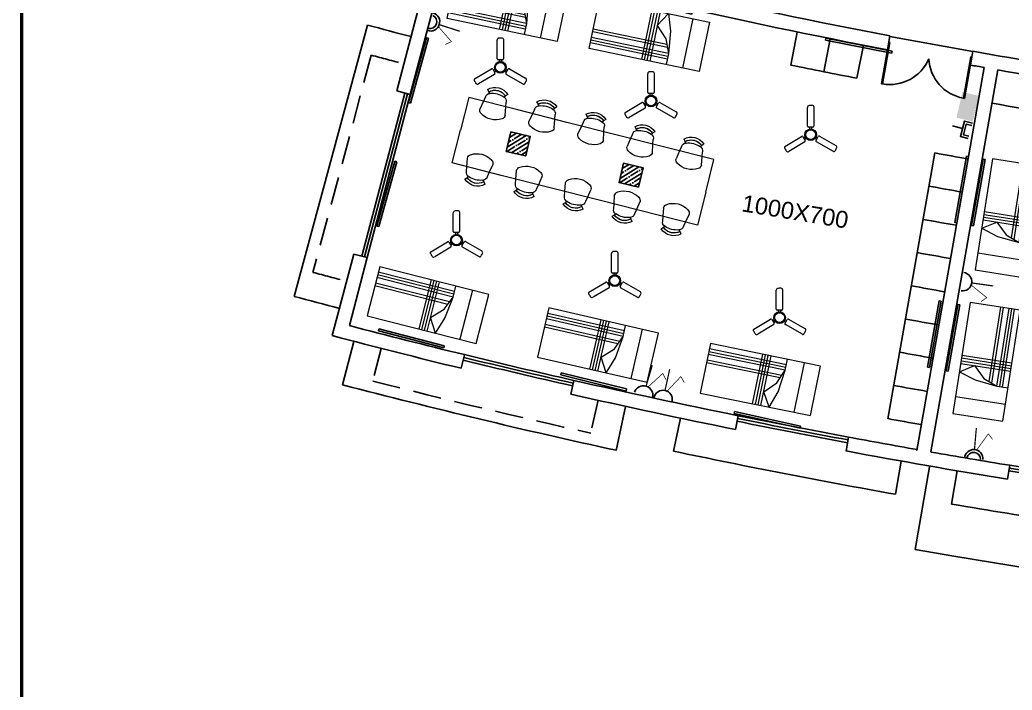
# Model space of a CAD drawing. Header units: inches. Extents: x -221585 to 401252, y -284294 to 332380.
# Drawn here: x 131561 to 133326, y 52584 to 53776 of the extents above; entities that cross this region are included whole.
import ezdxf
from ezdxf.enums import TextEntityAlignment as Align

# ---------------------------------------------------------------- set-up
doc = ezdxf.new("R2010")
doc.units = ezdxf.units.IN
doc.header["$MEASUREMENT"] = 0
doc.linetypes.add('HIDDEN', pattern=[0.375, 0.25, -0.125])
for name, color, linetype in [('A-TEXT', 3, 'Continuous'), ('A_dimension_100', 233, 'Continuous'), ('E-LIGHT', 7, 'Continuous'), ('Power', 7, 'Continuous'), ('UPS', 7, 'Continuous')]:
    doc.layers.add(name, color=color, linetype=linetype)
doc.layers.add('ceilingfan', color=1, linetype='Continuous', lineweight=15)
doc.layers.add('FURN', color=56, linetype='Continuous', lineweight=0)
doc.styles.get("Standard").update_dxf_attribs({"font": 'arial.ttf'})

# ---------------------------------------------------------------- blocks, each defined once
blk = doc.blocks.new('d2')
at = {"color": 1, "ltscale": 8}
for p, q in [((-332.772, -186.458, 9945.752), (-332.753, -186.454, 9945.752)), ((-332.628, -187.194, 9945.752), (-332.772, -186.458, 9945.752)), ((-332.609, -187.19, 9945.752), (-332.753, -186.454, 9945.752)), ((-332.753, -186.454, 9945.752), (-332.753, -186.454, 9945.732)), ((-332.753, -186.454, 9945.732), (-332.753, -186.454, 9945.732)), ((-334.226, -186.743, 9945.752), (-334.206, -186.739, 9945.752)), ((-334.082, -187.479, 9945.752), (-334.226, -186.743, 9945.752)), ((-334.062, -187.475, 9945.752), (-334.206, -186.739, 9945.752)), ((-332.628, -187.194, 9945.752), (-332.609, -187.19, 9945.752)), ((-334.063, -187.577, 9945.752), (-332.589, -187.288, 9945.752)), ((-334.082, -187.479, 9945.752), (-334.062, -187.475, 9945.752))]:
    blk.add_line(p, q, dxfattribs=at)
for centre, start, end in [((-332.628, -187.194, 9945.752), 101.092, 178.0402), ((-334.062, -187.475, 9945.752), 24.1438, 101.092)]:
    blk.add_arc(centre, 0.75, start, end, dxfattribs=at)
blk = doc.blocks.new('A$C25933C84')
at = {"color": 8, "linetype": 'Continuous'}
for p, q in [((0, 0.9), (2, 0.9)), ((0, 0), (0, 0.9)), ((0.3, 0.9), (0.3, 0)), ((0.6, 0.7), (0.6, 0.9)), ((2, 0.9), (2, 0)), ((0.65, 0.3), (0.6, 0.7)), ((0.7, 0.45), (0.6, 0.7)), ((0.9, 0.25), (0.7, 0.45)), ((0.75, 0), (0.65, 0.3)), ((0.75, 0), (0.9, 0.25)), ((2, 0), (0, 0))]:
    blk.add_line(p, q, dxfattribs=at)
at = {"color": 8}
for p, q in [((0.9, 0), (0.9, 0.9)), ((0.95, 0), (0.95, 0.9)), ((1, 0), (1, 0.9)), ((1.05, 0), (1.05, 0.9)), ((0.6, 0.8), (2, 0.8)), ((0.6, 0.75), (2, 0.75)), ((0.6, 0.7), (2, 0.7)), ((0.64, 0.6), (2, 0.6)), ((0.66, 0.55), (2, 0.55))]:
    blk.add_line(p, q, dxfattribs=at)
blk = doc.blocks.new('xfgdz')
at = {"layer": 'FURN'}
for p, q in [((146383, -13132.5, 0.4), (146384.7, -13129.8, 0.4)), ((146383, -13132.5, 0.4), (146384.7, -13129.8, 0.4)), ((146387.1, -13125.6, 0.4), (146384.7, -13129.8, 0.4)), ((146387.1, -13125.6, 0.4), (146384.7, -13129.8, 0.4)), ((146299.9, -13147.7, 0.4), (146297.5, -13151.9, 0.4)), ((146299.9, -13147.7, 0.4), (146297.5, -13151.9, 0.4)), ((146333.5, -13162.1, 0.4), (146420.8, -13140, 0.4)), ((146351.3, -13134.6, 0.4), (146355.4, -13137.2, 0.4)), ((146351.3, -13134.6, 0.4), (146355.4, -13137.2, 0.4)), ((146354.7, -13156.7, 0.4), (146354.2, -13148.3, 0.4)), ((146354.7, -13156.7, 0.4), (146354.2, -13148.3, 0.4)), ((146358.2, -13138.8, 0.4), (146355.4, -13137.2, 0.4)), ((146358.2, -13138.8, 0.4), (146355.4, -13137.2, 0.4)), ((146391.1, -13138.9, 0.4), (146394.6, -13146.6, 0.4)), ((146391.1, -13138.9, 0.4), (146394.6, -13146.6, 0.4)), ((146394.6, -13146.6, 0.4), (146401, -13160.6, 0.4)), ((146420.8, -13140, 0.4), (146435.5, -13198.2, 0.4)), ((146246.3, -13184.2, 0.4), (146333.5, -13162.1, 0.4)), ((146264.1, -13156.7, 0.4), (146268.2, -13159.3, 0.4)), ((146264.1, -13156.7, 0.4), (146268.2, -13159.3, 0.4)), ((146271, -13160.9, 0.4), (146268.2, -13159.3, 0.4)), ((146271, -13160.9, 0.4), (146268.2, -13159.3, 0.4)), ((146295.7, -13154.6, 0.4), (146297.5, -13151.9, 0.4)), ((146295.7, -13154.6, 0.4), (146297.5, -13151.9, 0.4)), ((146303.9, -13161, 0.4), (146307.4, -13168.7, 0.4)), ((146303.9, -13161, 0.4), (146307.4, -13168.7, 0.4)), ((146355.8, -13172, 0.4), (146354.7, -13156.7, 0.4)), ((146159, -13206.3, 0.4), (146246.3, -13184.2, 0.4)), ((146176.8, -13178.8, 0.4), (146180.9, -13181.4, 0.4)), ((146176.8, -13178.8, 0.4), (146180.9, -13181.4, 0.4)), ((146183.8, -13183, 0.4), (146180.9, -13181.4, 0.4)), ((146183.8, -13183, 0.4), (146180.9, -13181.4, 0.4)), ((146208.5, -13176.7, 0.4), (146210.2, -13174, 0.4)), ((146208.5, -13176.7, 0.4), (146210.2, -13174, 0.4)), ((146212.6, -13169.8, 0.4), (146210.2, -13174, 0.4)), ((146212.6, -13169.8, 0.4), (146210.2, -13174, 0.4)), ((146216.6, -13183.1, 0.4), (146220.1, -13190.8, 0.4)), ((146216.6, -13183.1, 0.4), (146220.1, -13190.8, 0.4)), ((146267.5, -13178.8, 0.4), (146266.9, -13170.4, 0.4)), ((146267.5, -13178.8, 0.4), (146266.9, -13170.4, 0.4)), ((146268.6, -13194.1, 0.4), (146267.5, -13178.8, 0.4)), ((146307.4, -13168.7, 0.4), (146313.7, -13182.7, 0.4)), ((146089.6, -13200.9, 0.4), (146093.7, -13203.5, 0.4)), ((146089.6, -13200.9, 0.4), (146093.7, -13203.5, 0.4)), ((146121.3, -13198.8, 0.4), (146123, -13196.1, 0.4)), ((146121.3, -13198.8, 0.4), (146123, -13196.1, 0.4)), ((146125.4, -13191.8, 0.4), (146123, -13196.1, 0.4)), ((146125.4, -13191.8, 0.4), (146123, -13196.1, 0.4)), ((146180.2, -13200.9, 0.4), (146179.7, -13192.4, 0.4)), ((146180.2, -13200.9, 0.4), (146179.7, -13192.4, 0.4)), ((146181.3, -13216.2, 0.4), (146180.2, -13200.9, 0.4)), ((146220.1, -13190.8, 0.4), (146226.5, -13204.8, 0.4)), ((146450.2, -13256.3, 0.4), (146435.5, -13198.2, 0.4)), ((146034, -13220.9, 0.4), (146035.7, -13218.2, 0.4)), ((146034, -13220.9, 0.4), (146035.7, -13218.2, 0.4)), ((146038.1, -13213.9, 0.4), (146035.7, -13218.2, 0.4)), ((146038.1, -13213.9, 0.4), (146035.7, -13218.2, 0.4)), ((146071.8, -13228.4, 0.4), (146159, -13206.3, 0.4)), ((146093, -13223, 0.4), (146092.4, -13214.5, 0.4)), ((146093, -13223, 0.4), (146092.4, -13214.5, 0.4)), ((146093, -13223, 0.4), (146092.4, -13214.5, 0.4)), ((146093, -13223, 0.4), (146092.4, -13214.5, 0.4)), ((146096.5, -13205.1, 0.4), (146093.7, -13203.5, 0.4)), ((146096.5, -13205.1, 0.4), (146093.7, -13203.5, 0.4)), ((146129.4, -13205.2, 0.4), (146132.9, -13212.9, 0.4)), ((146129.4, -13205.2, 0.4), (146132.9, -13212.9, 0.4)), ((146132.9, -13212.9, 0.4), (146139.2, -13226.9, 0.4)), ((145984.5, -13250.5, 0.4), (146071.8, -13228.4, 0.4)), ((146002.3, -13223, 0.4), (146006.4, -13225.6, 0.4)), ((146002.3, -13223, 0.4), (146006.4, -13225.6, 0.4)), ((146005.8, -13245.1, 0.4), (146005.2, -13236.6, 0.4)), ((146005.8, -13245.1, 0.4), (146005.2, -13236.6, 0.4)), ((146009.3, -13227.1, 0.4), (146006.4, -13225.6, 0.4)), ((146009.3, -13227.1, 0.4), (146006.4, -13225.6, 0.4)), ((146042.1, -13227.3, 0.4), (146045.6, -13235, 0.4)), ((146042.1, -13227.3, 0.4), (146045.6, -13235, 0.4)), ((146045.6, -13235, 0.4), (146052, -13248.9, 0.4)), ((146094.1, -13238.3, 0.4), (146093, -13223, 0.4)), ((145999.2, -13308.6, 0.4), (145984.5, -13250.5, 0.4)), ((146006.8, -13260.4, 0.4), (146005.8, -13245.1, 0.4)), ((146424.1, -13263, 0.4), (146423, -13247.7, 0.4)), ((146336.8, -13285, 0.4), (146335.8, -13269.7, 0.4)), ((146363, -13278.4, 0.4), (146450.2, -13256.3, 0.4)), ((146377.8, -13259.1, 0.4), (146384.2, -13273, 0.4)), ((146424.6, -13271.4, 0.4), (146424.1, -13262.9, 0.4)), ((146424.6, -13271.4, 0.4), (146424.1, -13263, 0.4)), ((146275.7, -13300.5, 0.4), (146363, -13278.4, 0.4)), ((146290.6, -13281.2, 0.4), (146296.9, -13295.1, 0.4)), ((146337.4, -13293.5, 0.4), (146336.8, -13285, 0.4)), ((146337.4, -13293.5, 0.4), (146336.8, -13285, 0.4)), ((146384.2, -13273, 0.4), (146387.7, -13280.8, 0.4)), ((146384.2, -13273, 0.4), (146387.7, -13280.8, 0.4)), ((146391.7, -13294.1, 0.4), (146394.1, -13289.9, 0.4)), ((146391.7, -13294.1, 0.4), (146394.1, -13289.9, 0.4)), ((146395.8, -13287.1, 0.4), (146394.1, -13289.9, 0.4)), ((146395.8, -13287.1, 0.4), (146394.1, -13289.9, 0.4)), ((146420.6, -13280.9, 0.4), (146423.4, -13282.5, 0.4)), ((146420.6, -13280.9, 0.4), (146423.4, -13282.5, 0.4)), ((146427.5, -13285, 0.4), (146423.4, -13282.5, 0.4)), ((146427.5, -13285, 0.4), (146423.4, -13282.5, 0.4)), ((146188.5, -13322.6, 0.4), (146275.7, -13300.5, 0.4)), ((146203.4, -13303.3, 0.4), (146209.7, -13317.2, 0.4)), ((146249.6, -13307.1, 0.4), (146248.5, -13291.8, 0.4)), ((146250.2, -13315.6, 0.4), (146249.6, -13307.1, 0.4)), ((146250.2, -13315.6, 0.4), (146249.6, -13307.1, 0.4)), ((146296.9, -13295.1, 0.4), (146300.5, -13302.8, 0.4)), ((146296.9, -13295.1, 0.4), (146300.5, -13302.8, 0.4)), ((146333.3, -13303, 0.4), (146336.1, -13304.5, 0.4)), ((146333.3, -13303, 0.4), (146336.1, -13304.5, 0.4)), ((146340.2, -13307.1, 0.4), (146336.1, -13304.5, 0.4)), ((146340.2, -13307.1, 0.4), (146336.1, -13304.5, 0.4)), ((145999.2, -13308.6, 0.4), (146014, -13366.8, 0.4)), ((146014, -13366.8, 0.4), (146188.5, -13322.6, 0.4)), ((146116.1, -13325.4, 0.4), (146122.5, -13339.3, 0.4)), ((146162.3, -13329.2, 0.4), (146161.3, -13313.9, 0.4)), ((146209.7, -13317.2, 0.4), (146213.2, -13324.9, 0.4)), ((146209.7, -13317.2, 0.4), (146213.2, -13324.9, 0.4)), ((146246.1, -13325.1, 0.4), (146248.9, -13326.6, 0.4)), ((146246.1, -13325.1, 0.4), (146248.9, -13326.6, 0.4)), ((146304.4, -13316.2, 0.4), (146306.8, -13312, 0.4)), ((146304.4, -13316.2, 0.4), (146306.8, -13312, 0.4)), ((146308.6, -13309.2, 0.4), (146306.8, -13312, 0.4)), ((146308.6, -13309.2, 0.4), (146306.8, -13312, 0.4)), ((146075.1, -13351.3, 0.4), (146074, -13336, 0.4)), ((146122.5, -13339.3, 0.4), (146126, -13347, 0.4)), ((146122.5, -13339.3, 0.4), (146126, -13347, 0.4)), ((146162.9, -13337.7, 0.4), (146162.3, -13329.2, 0.4)), ((146162.9, -13337.7, 0.4), (146162.3, -13329.2, 0.4)), ((146217.2, -13338.3, 0.4), (146219.6, -13334.1, 0.4)), ((146217.2, -13338.3, 0.4), (146219.6, -13334.1, 0.4)), ((146221.3, -13331.3, 0.4), (146219.6, -13334.1, 0.4)), ((146221.3, -13331.3, 0.4), (146219.6, -13334.1, 0.4)), ((146253, -13329.2, 0.4), (146248.9, -13326.6, 0.4)), ((146253, -13329.2, 0.4), (146248.9, -13326.6, 0.4)), ((146028.9, -13347.4, 0.4), (146035.2, -13361.4, 0.4)), ((146075.7, -13359.8, 0.4), (146075.1, -13351.3, 0.4)), ((146075.7, -13359.8, 0.4), (146075.1, -13351.3, 0.4)), ((146129.9, -13360.4, 0.4), (146132.3, -13356.2, 0.4)), ((146129.9, -13360.4, 0.4), (146132.3, -13356.2, 0.4)), ((146134.1, -13353.4, 0.4), (146132.3, -13356.2, 0.4)), ((146134.1, -13353.4, 0.4), (146132.3, -13356.2, 0.4)), ((146158.8, -13347.2, 0.4), (146161.7, -13348.7, 0.4)), ((146158.8, -13347.2, 0.4), (146161.7, -13348.7, 0.4)), ((146165.7, -13351.3, 0.4), (146161.7, -13348.7, 0.4)), ((146165.7, -13351.3, 0.4), (146161.7, -13348.7, 0.4)), ((146035.2, -13361.4, 0.4), (146038.7, -13369.1, 0.4)), ((146035.2, -13361.4, 0.4), (146038.7, -13369.1, 0.4)), ((146042.7, -13382.5, 0.4), (146045.1, -13378.2, 0.4)), ((146042.7, -13382.5, 0.4), (146045.1, -13378.2, 0.4)), ((146046.8, -13375.5, 0.4), (146045.1, -13378.2, 0.4)), ((146046.8, -13375.5, 0.4), (146045.1, -13378.2, 0.4)), ((146071.6, -13369.2, 0.4), (146074.4, -13370.8, 0.4)), ((146071.6, -13369.2, 0.4), (146074.4, -13370.8, 0.4)), ((146078.5, -13373.4, 0.4), (146074.4, -13370.8, 0.4)), ((146078.5, -13373.4, 0.4), (146074.4, -13370.8, 0.4))]:
    blk.add_line(p, q, dxfattribs=at)
for centre, radius, start, end in [((146374, -13148.9, 0.4), 26.8, 60.6054, 147.8111), ((146374, -13148.9, 0.4), 26.8, 60.6054, 147.8111), ((146374, -13148.9, 0.4), 21.9, 60.6054, 147.8111), ((146374, -13148.9, 0.4), 21.9, 60.6054, 134.5604), ((146286.7, -13171, 0.4), 26.8, 60.6054, 147.8111), ((146286.7, -13171, 0.4), 26.8, 60.6054, 147.8111), ((146286.7, -13171, 0.4), 21.9, 60.6054, 147.8111), ((146286.7, -13171, 0.4), 21.9, 60.6054, 134.5604), ((146362.4, -13146.2, 0.4), 8.47, 119.0933, 194.2082), ((146362.4, -13146.2, 0.4), 8.47, 119.0933, 194.2082), ((146379.4, -13170.1, 0.4), 37.8, 84.4695, 123.947), ((146379.4, -13170.1, 0.4), 37.8, 84.4695, 123.947), ((146382.9, -13141, 0.4), 8.47, 14.2082, 89.3232), ((146382.9, -13141, 0.4), 8.47, 14.2082, 89.3232), ((146199.5, -13193.1, 0.4), 26.8, 60.6054, 147.8111), ((146199.5, -13193.1, 0.4), 26.8, 60.6054, 147.8111), ((146275.1, -13168.3, 0.4), 8.47, 119.0933, 194.2082), ((146275.1, -13168.3, 0.4), 8.47, 119.0933, 194.2082), ((146292.1, -13192.2, 0.4), 37.8, 84.4695, 123.947), ((146292.1, -13192.2, 0.4), 37.8, 84.4695, 123.947), ((146295.6, -13163.1, 0.4), 8.47, 14.2082, 89.3232), ((146295.6, -13163.1, 0.4), 8.47, 14.2082, 89.3232), ((146392.7, -13162.7, 0.4), 8.47, 316.4392, 14.2082), ((146392.7, -13162.7, 0.4), 8.47, 316.4392, 14.2082), ((146187.9, -13190.4, 0.4), 8.47, 119.0933, 194.2082), ((146187.9, -13190.4, 0.4), 8.47, 119.0933, 194.2082), ((146199.5, -13193.1, 0.4), 21.9, 60.6054, 147.8111), ((146204.9, -13214.3, 0.4), 37.8, 84.4695, 123.947), ((146204.9, -13214.3, 0.4), 37.8, 84.4695, 123.947), ((146199.5, -13193.1, 0.4), 21.9, 60.6054, 134.5604), ((146208.4, -13185.2, 0.4), 8.47, 14.2082, 89.3232), ((146208.4, -13185.2, 0.4), 8.47, 14.2082, 89.3232), ((146305.5, -13184.8, 0.4), 8.47, 316.4392, 14.2082), ((146305.5, -13184.8, 0.4), 8.47, 316.4392, 14.2082), ((146364, -13169.9, 0.4), 8.47, 194.2082, 251.9773), ((146364, -13169.9, 0.4), 8.47, 194.2082, 251.9773), ((146372.6, -13143.5, 0.4), 36.3, 251.9773, 316.4392), ((146372.6, -13143.5, 0.4), 36.3, 251.9773, 316.4392), ((146112.2, -13215.2, 0.4), 26.8, 60.6054, 147.8111), ((146112.2, -13215.2, 0.4), 26.8, 60.6054, 147.8111), ((146112.2, -13215.2, 0.4), 21.9, 60.6054, 147.8111), ((146117.6, -13236.4, 0.4), 37.8, 84.4695, 123.947), ((146117.6, -13236.4, 0.4), 37.8, 84.4695, 123.947), ((146112.2, -13215.2, 0.4), 21.9, 60.6054, 134.5604), ((146121.2, -13207.3, 0.4), 8.47, 14.2082, 89.3232), ((146121.2, -13207.3, 0.4), 8.47, 14.2082, 89.3232), ((146276.8, -13192, 0.4), 8.47, 194.2082, 251.9773), ((146276.8, -13192, 0.4), 8.47, 194.2082, 251.9773), ((146285.4, -13165.6, 0.4), 36.3, 251.9773, 316.4392), ((146285.4, -13165.6, 0.4), 36.3, 251.9773, 316.4392), ((146025, -13237.3, 0.4), 26.8, 60.6054, 147.8111), ((146025, -13237.3, 0.4), 26.8, 60.6054, 147.8111), ((146025, -13237.3, 0.4), 21.9, 60.6054, 147.8111), ((146025, -13237.3, 0.4), 21.9, 60.6054, 134.5604), ((146100.6, -13212.5, 0.4), 8.47, 119.0933, 194.2082), ((146100.6, -13212.5, 0.4), 8.47, 119.0933, 194.2082), ((146189.5, -13214.1, 0.4), 8.47, 194.2082, 251.9773), ((146189.5, -13214.1, 0.4), 8.47, 194.2082, 251.9773), ((146198.1, -13187.7, 0.4), 36.3, 251.9773, 316.4392), ((146198.1, -13187.7, 0.4), 36.3, 251.9773, 316.4392), ((146218.3, -13206.8, 0.4), 8.47, 316.4392, 14.2082), ((146218.3, -13206.8, 0.4), 8.47, 316.4392, 14.2082), ((146013.4, -13234.5, 0.4), 8.47, 119.0933, 194.2082), ((146013.4, -13234.5, 0.4), 8.47, 119.0933, 194.2082), ((146030.4, -13258.5, 0.4), 37.8, 84.4695, 123.947), ((146030.4, -13258.5, 0.4), 37.8, 84.4695, 123.947), ((146033.9, -13229.4, 0.4), 8.47, 14.2082, 89.3232), ((146033.9, -13229.4, 0.4), 8.47, 14.2082, 89.3232), ((146110.9, -13209.8, 0.4), 36.3, 251.9773, 316.4392), ((146110.9, -13209.8, 0.4), 36.3, 251.9773, 316.4392), ((146131, -13228.9, 0.4), 8.47, 316.4392, 14.2082), ((146131, -13228.9, 0.4), 8.47, 316.4392, 14.2082), ((146043.8, -13251, 0.4), 8.47, 316.4392, 14.2082), ((146043.8, -13251, 0.4), 8.47, 316.4392, 14.2082), ((146102.3, -13236.2, 0.4), 8.47, 194.2082, 251.9773), ((146102.3, -13236.2, 0.4), 8.47, 194.2082, 251.9773), ((146386.1, -13257, 0.4), 8.47, 136.4392, 194.2082), ((146386.1, -13257, 0.4), 8.47, 136.4392, 194.2082), ((146406.2, -13276.2, 0.4), 36.3, 71.9773, 136.4392), ((146406.2, -13276.2, 0.4), 36.3, 71.9773, 136.4392), ((146414.8, -13249.7, 0.4), 8.47, 14.2082, 71.9773), ((146414.8, -13249.7, 0.4), 8.47, 14.2082, 71.9773), ((146015, -13258.3, 0.4), 8.47, 194.2082, 251.9773), ((146015, -13258.3, 0.4), 8.47, 194.2082, 251.9773), ((146023.6, -13231.9, 0.4), 36.3, 251.9773, 316.4392), ((146023.6, -13231.9, 0.4), 36.3, 251.9773, 316.4392), ((146318.9, -13298.3, 0.4), 36.3, 71.9773, 136.4392), ((146318.9, -13298.3, 0.4), 36.3, 71.9773, 136.4392), ((146327.5, -13271.8, 0.4), 8.47, 14.2082, 71.9773), ((146327.5, -13271.8, 0.4), 8.47, 14.2082, 71.9773), ((146416.4, -13273.5, 0.4), 8.47, 299.0933, 14.2082), ((146416.4, -13273.5, 0.4), 8.47, 299.0933, 14.2082), ((146231.7, -13320.3, 0.4), 36.3, 71.9773, 136.4392), ((146231.7, -13320.3, 0.4), 36.3, 71.9773, 136.4392), ((146240.3, -13293.9, 0.4), 8.47, 14.2082, 71.9773), ((146240.3, -13293.9, 0.4), 8.47, 14.2082, 71.9773), ((146298.8, -13279.1, 0.4), 8.47, 136.4392, 194.2082), ((146298.8, -13279.1, 0.4), 8.47, 136.4392, 194.2082), ((146395.9, -13278.7, 0.4), 8.47, 194.2082, 269.3232), ((146395.9, -13278.7, 0.4), 8.47, 194.2082, 269.3232), ((146404.8, -13270.8, 0.4), 26.8, 240.6054, 327.8111), ((146404.8, -13270.8, 0.4), 26.8, 240.6054, 327.8111), ((146404.8, -13270.8, 0.4), 21.9, 240.6054, 327.8111), ((146399.5, -13249.5, 0.4), 37.8, 264.4695, 303.947), ((146399.5, -13249.5, 0.4), 37.8, 264.4695, 303.947), ((146404.8, -13270.8, 0.4), 21.9, 253.856, 327.8111), ((146144.5, -13342.4, 0.4), 36.3, 71.9773, 136.4392), ((146144.5, -13342.4, 0.4), 36.3, 71.9773, 136.4392), ((146153.1, -13316, 0.4), 8.47, 14.2082, 71.9773), ((146153.1, -13316, 0.4), 8.47, 14.2082, 71.9773), ((146211.6, -13301.2, 0.4), 8.47, 136.4392, 194.2082), ((146211.6, -13301.2, 0.4), 8.47, 136.4392, 194.2082), ((146308.7, -13300.8, 0.4), 8.47, 194.2082, 269.3232), ((146308.7, -13300.8, 0.4), 8.47, 194.2082, 269.3232), ((146317.6, -13292.9, 0.4), 26.8, 240.6054, 327.8111), ((146317.6, -13292.9, 0.4), 26.8, 240.6054, 327.8111), ((146317.6, -13292.9, 0.4), 21.9, 240.6054, 327.8111), ((146312.2, -13271.6, 0.4), 37.8, 264.4695, 303.947), ((146312.2, -13271.6, 0.4), 37.8, 264.4695, 303.947), ((146317.6, -13292.9, 0.4), 21.9, 253.856, 327.8111), ((146329.2, -13295.6, 0.4), 8.47, 299.0933, 14.2082), ((146329.2, -13295.6, 0.4), 8.47, 299.0933, 14.2082), ((146124.3, -13323.3, 0.4), 8.47, 136.4392, 194.2082), ((146124.3, -13323.3, 0.4), 8.47, 136.4392, 194.2082), ((146221.4, -13322.9, 0.4), 8.47, 194.2082, 269.3232), ((146221.4, -13322.9, 0.4), 8.47, 194.2082, 269.3232), ((146225, -13293.7, 0.4), 37.8, 264.4695, 303.947), ((146225, -13293.7, 0.4), 37.8, 264.4695, 303.947), ((146241.9, -13317.7, 0.4), 8.47, 299.0933, 14.2082), ((146241.9, -13317.7, 0.4), 8.47, 299.0933, 14.2082), ((146037.1, -13345.4, 0.4), 8.47, 136.4392, 194.2082), ((146037.1, -13345.4, 0.4), 8.47, 136.4392, 194.2082), ((146057.2, -13364.5, 0.4), 36.3, 71.9773, 136.4392), ((146057.2, -13364.5, 0.4), 36.3, 71.9773, 136.4392), ((146065.8, -13338.1, 0.4), 8.47, 14.2082, 71.9773), ((146065.8, -13338.1, 0.4), 8.47, 14.2082, 71.9773), ((146154.7, -13339.8, 0.4), 8.47, 299.0933, 14.2082), ((146154.7, -13339.8, 0.4), 8.47, 299.0933, 14.2082), ((146230.3, -13315, 0.4), 26.8, 240.6054, 327.8111), ((146230.3, -13315, 0.4), 26.8, 240.6054, 327.8111), ((146230.3, -13315, 0.4), 21.9, 240.6054, 327.8111), ((146230.3, -13315, 0.4), 21.9, 253.856, 327.8111), ((146067.5, -13361.8, 0.4), 8.47, 299.0933, 14.2082), ((146067.5, -13361.8, 0.4), 8.47, 299.0933, 14.2082), ((146134.2, -13345, 0.4), 8.47, 194.2082, 269.3232), ((146134.2, -13345, 0.4), 8.47, 194.2082, 269.3232), ((146143.1, -13337, 0.4), 26.8, 240.6054, 327.8111), ((146143.1, -13337, 0.4), 26.8, 240.6054, 327.8111), ((146143.1, -13337, 0.4), 21.9, 240.6054, 327.8111), ((146137.7, -13315.8, 0.4), 37.8, 264.4695, 303.947), ((146137.7, -13315.8, 0.4), 37.8, 264.4695, 303.947), ((146143.1, -13337, 0.4), 21.9, 253.856, 327.8111), ((146046.9, -13367, 0.4), 8.47, 194.2082, 269.3232), ((146046.9, -13367, 0.4), 8.47, 194.2082, 269.3232), ((146055.8, -13359.1, 0.4), 26.8, 240.6054, 327.8111), ((146055.8, -13359.1, 0.4), 26.8, 240.6054, 327.8111), ((146055.8, -13359.1, 0.4), 21.9, 240.6054, 327.8111), ((146050.5, -13337.9, 0.4), 37.8, 264.4695, 303.947), ((146050.5, -13337.9, 0.4), 37.8, 264.4695, 303.947), ((146055.8, -13359.1, 0.4), 21.9, 253.856, 327.8111)]:
    blk.add_arc(centre, radius, start, end, dxfattribs=at)
blk = doc.blocks.new('FREGTET')
at = {"layer": 'FURN', "color": 8}
for p, q in [((-154.66, 109.191, -2766.571), (-154.635, 109.149, -2766.571)), ((-154.66, 109.191, -2766.571), (-154.635, 109.149, -2766.571)), ((-154.617, 109.122, -2766.571), (-154.635, 109.149, -2766.571)), ((-154.617, 109.122, -2766.571), (-154.635, 109.149, -2766.571)), ((-154.369, 109.063, -2766.571), (-154.341, 109.079, -2766.571)), ((-154.369, 109.063, -2766.571), (-154.341, 109.079, -2766.571)), ((-154.3, 109.105, -2766.571), (-154.341, 109.079, -2766.571)), ((-154.3, 109.105, -2766.571), (-154.341, 109.079, -2766.571)), ((-154.994, 109.041, -2766.571), (-155.133, 108.458, -2766.571)), ((-154.118, 108.833, -2766.571), (-154.994, 109.041, -2766.571)), ((-154.732, 108.979, -2766.571), (-154.793, 108.838, -2766.571)), ((-154.698, 109.057, -2766.571), (-154.732, 108.979, -2766.571)), ((-154.698, 109.057, -2766.571), (-154.732, 108.979, -2766.571)), ((-154.331, 108.884, -2766.571), (-154.327, 108.968, -2766.571)), ((-154.331, 108.884, -2766.571), (-154.327, 108.968, -2766.571)), ((-153.784, 108.982, -2766.571), (-153.76, 108.941, -2766.571)), ((-153.784, 108.982, -2766.571), (-153.76, 108.941, -2766.571)), ((-153.742, 108.914, -2766.571), (-153.76, 108.941, -2766.571)), ((-153.742, 108.914, -2766.571), (-153.76, 108.941, -2766.571)), ((-154.34, 108.731, -2766.571), (-154.331, 108.884, -2766.571)), ((-153.243, 108.625, -2766.571), (-154.118, 108.833, -2766.571)), ((-153.856, 108.771, -2766.571), (-153.917, 108.63, -2766.571)), ((-153.822, 108.848, -2766.571), (-153.856, 108.771, -2766.571)), ((-153.822, 108.848, -2766.571), (-153.856, 108.771, -2766.571)), ((-153.493, 108.854, -2766.571), (-153.465, 108.871, -2766.571)), ((-153.493, 108.854, -2766.571), (-153.465, 108.871, -2766.571)), ((-153.425, 108.897, -2766.571), (-153.465, 108.871, -2766.571)), ((-153.425, 108.897, -2766.571), (-153.465, 108.871, -2766.571)), ((-153.456, 108.676, -2766.571), (-153.451, 108.76, -2766.571)), ((-153.456, 108.676, -2766.571), (-153.451, 108.76, -2766.571)), ((-152.908, 108.774, -2766.571), (-152.884, 108.732, -2766.571)), ((-152.908, 108.774, -2766.571), (-152.884, 108.732, -2766.571)), ((-152.866, 108.705, -2766.571), (-152.884, 108.732, -2766.571)), ((-152.866, 108.705, -2766.571), (-152.884, 108.732, -2766.571)), ((-153.464, 108.523, -2766.571), (-153.456, 108.676, -2766.571)), ((-152.367, 108.417, -2766.571), (-153.243, 108.625, -2766.571)), ((-152.98, 108.563, -2766.571), (-153.042, 108.422, -2766.571)), ((-152.946, 108.64, -2766.571), (-152.98, 108.563, -2766.571)), ((-152.946, 108.64, -2766.571), (-152.98, 108.563, -2766.571)), ((-152.618, 108.646, -2766.571), (-152.59, 108.663, -2766.571)), ((-152.618, 108.646, -2766.571), (-152.59, 108.663, -2766.571)), ((-152.549, 108.689, -2766.571), (-152.59, 108.663, -2766.571)), ((-152.549, 108.689, -2766.571), (-152.59, 108.663, -2766.571)), ((-152.58, 108.468, -2766.571), (-152.576, 108.552, -2766.571)), ((-152.58, 108.468, -2766.571), (-152.576, 108.552, -2766.571)), ((-152.033, 108.566, -2766.571), (-152.008, 108.524, -2766.571)), ((-152.033, 108.566, -2766.571), (-152.008, 108.524, -2766.571)), ((-155.271, 107.874, -2766.571), (-155.133, 108.458, -2766.571)), ((-152.589, 108.314, -2766.571), (-152.58, 108.468, -2766.571)), ((-151.491, 108.209, -2766.571), (-152.367, 108.417, -2766.571)), ((-152.071, 108.432, -2766.571), (-152.105, 108.355, -2766.571)), ((-152.071, 108.432, -2766.571), (-152.105, 108.354, -2766.571)), ((-151.991, 108.497, -2766.571), (-152.008, 108.524, -2766.571)), ((-151.991, 108.497, -2766.571), (-152.008, 108.524, -2766.571)), ((-151.742, 108.438, -2766.571), (-151.714, 108.454, -2766.571)), ((-151.742, 108.438, -2766.571), (-151.714, 108.454, -2766.571)), ((-151.674, 108.481, -2766.571), (-151.714, 108.454, -2766.571)), ((-151.674, 108.481, -2766.571), (-151.714, 108.454, -2766.571)), ((-152.105, 108.355, -2766.571), (-152.166, 108.214, -2766.571)), ((-151.713, 108.106, -2766.571), (-151.705, 108.259, -2766.571)), ((-151.705, 108.259, -2766.571), (-151.7, 108.344, -2766.571)), ((-151.705, 108.259, -2766.571), (-151.7, 108.344, -2766.571)), ((-151.63, 107.625, -2766.571), (-151.491, 108.209, -2766.571)), ((-154.396, 107.666, -2766.571), (-155.271, 107.874, -2766.571)), ((-155.009, 107.811, -2766.571), (-155.001, 107.965, -2766.571)), ((-154.547, 107.857, -2766.571), (-154.609, 107.716, -2766.571)), ((-155.014, 107.727, -2766.571), (-155.009, 107.812, -2766.571)), ((-155.014, 107.727, -2766.571), (-155.009, 107.811, -2766.571)), ((-154.609, 107.716, -2766.571), (-154.643, 107.639, -2766.571)), ((-154.609, 107.716, -2766.571), (-154.643, 107.639, -2766.571)), ((-153.52, 107.458, -2766.571), (-154.396, 107.666, -2766.571)), ((-154.133, 107.603, -2766.571), (-154.125, 107.756, -2766.571)), ((-155.04, 107.59, -2766.571), (-154.999, 107.617, -2766.571)), ((-155.04, 107.59, -2766.571), (-154.999, 107.617, -2766.571)), ((-154.971, 107.633, -2766.571), (-154.999, 107.617, -2766.571)), ((-154.971, 107.633, -2766.571), (-154.999, 107.617, -2766.571)), ((-154.723, 107.574, -2766.571), (-154.705, 107.547, -2766.571)), ((-154.723, 107.574, -2766.571), (-154.705, 107.547, -2766.571)), ((-154.681, 107.505, -2766.571), (-154.705, 107.547, -2766.571)), ((-154.681, 107.505, -2766.571), (-154.705, 107.547, -2766.571)), ((-154.138, 107.519, -2766.571), (-154.133, 107.603, -2766.571)), ((-154.138, 107.519, -2766.571), (-154.133, 107.603, -2766.571)), ((-153.733, 107.508, -2766.571), (-153.767, 107.431, -2766.571)), ((-153.733, 107.508, -2766.571), (-153.767, 107.431, -2766.571)), ((-153.672, 107.649, -2766.571), (-153.733, 107.508, -2766.571)), ((-153.258, 107.395, -2766.571), (-153.249, 107.548, -2766.571)), ((-151.63, 107.625, -2766.571), (-151.769, 107.041, -2766.571)), ((-154.164, 107.382, -2766.571), (-154.124, 107.408, -2766.571)), ((-154.164, 107.382, -2766.571), (-154.124, 107.408, -2766.571)), ((-154.096, 107.425, -2766.571), (-154.124, 107.408, -2766.571)), ((-154.096, 107.425, -2766.571), (-154.124, 107.408, -2766.571)), ((-153.847, 107.366, -2766.571), (-153.83, 107.338, -2766.571)), ((-153.847, 107.366, -2766.571), (-153.83, 107.338, -2766.571)), ((-153.805, 107.297, -2766.571), (-153.83, 107.338, -2766.571)), ((-153.805, 107.297, -2766.571), (-153.83, 107.338, -2766.571)), ((-152.645, 107.249, -2766.571), (-153.52, 107.458, -2766.571)), ((-153.262, 107.311, -2766.571), (-153.258, 107.395, -2766.571)), ((-153.262, 107.311, -2766.571), (-153.258, 107.395, -2766.571)), ((-152.796, 107.441, -2766.571), (-152.858, 107.3, -2766.571)), ((-152.382, 107.187, -2766.571), (-152.374, 107.34, -2766.571)), ((-153.289, 107.174, -2766.571), (-153.248, 107.2, -2766.571)), ((-153.289, 107.174, -2766.571), (-153.248, 107.2, -2766.571)), ((-153.22, 107.216, -2766.571), (-153.248, 107.2, -2766.571)), ((-153.22, 107.216, -2766.571), (-153.248, 107.2, -2766.571)), ((-152.972, 107.157, -2766.571), (-152.954, 107.13, -2766.571)), ((-152.972, 107.157, -2766.571), (-152.954, 107.13, -2766.571)), ((-152.858, 107.3, -2766.571), (-152.892, 107.223, -2766.571)), ((-152.858, 107.3, -2766.571), (-152.892, 107.223, -2766.571)), ((-151.769, 107.041, -2766.571), (-152.645, 107.249, -2766.571)), ((-152.387, 107.103, -2766.571), (-152.382, 107.187, -2766.571)), ((-152.387, 107.103, -2766.571), (-152.382, 107.187, -2766.571)), ((-151.921, 107.233, -2766.571), (-151.982, 107.092, -2766.571)), ((-152.93, 107.089, -2766.571), (-152.954, 107.13, -2766.571)), ((-152.93, 107.089, -2766.571), (-152.954, 107.13, -2766.571)), ((-152.413, 106.966, -2766.571), (-152.373, 106.992, -2766.571)), ((-152.413, 106.966, -2766.571), (-152.373, 106.992, -2766.571)), ((-152.345, 107.008, -2766.571), (-152.373, 106.992, -2766.571)), ((-152.345, 107.008, -2766.571), (-152.373, 106.992, -2766.571)), ((-151.982, 107.092, -2766.571), (-152.016, 107.014, -2766.571)), ((-151.982, 107.092, -2766.571), (-152.016, 107.014, -2766.571)), ((-152.096, 106.949, -2766.571), (-152.078, 106.922, -2766.571)), ((-152.096, 106.949, -2766.571), (-152.078, 106.922, -2766.571)), ((-152.054, 106.88, -2766.571), (-152.078, 106.922, -2766.571)), ((-152.054, 106.88, -2766.571), (-152.078, 106.922, -2766.571))]:
    blk.add_line(p, q, dxfattribs=at)
for centre, radius, start, end in [((-154.615, 109.037, -2766.571), 0.0847, 91.5148, 166.6297), ((-154.615, 109.037, -2766.571), 0.0847, 91.5148, 166.6297), ((-154.525, 108.959, -2766.571), 0.268, 33.0269, 120.2325), ((-154.525, 108.959, -2766.571), 0.268, 33.0269, 120.2325), ((-154.525, 108.959, -2766.571), 0.219, 33.0269, 120.2325), ((-154.525, 108.959, -2766.571), 0.219, 46.2775, 120.2325), ((-154.576, 108.746, -2766.571), 0.378, 56.8909, 96.3685), ((-154.576, 108.746, -2766.571), 0.378, 56.8909, 96.3685), ((-154.409, 108.988, -2766.571), 0.0847, 346.6297, 61.7447), ((-154.409, 108.988, -2766.571), 0.0847, 346.6297, 61.7447), ((-153.74, 108.829, -2766.571), 0.0847, 91.5148, 166.6297), ((-153.74, 108.829, -2766.571), 0.0847, 91.5148, 166.6297), ((-153.649, 108.751, -2766.571), 0.268, 33.0269, 120.2325), ((-153.649, 108.751, -2766.571), 0.268, 33.0269, 120.2325), ((-153.649, 108.751, -2766.571), 0.219, 33.0269, 120.2325), ((-153.649, 108.751, -2766.571), 0.219, 46.2775, 120.2325), ((-153.7, 108.538, -2766.571), 0.378, 56.8909, 96.3685), ((-153.7, 108.538, -2766.571), 0.378, 56.8909, 96.3685), ((-154.711, 108.819, -2766.571), 0.0847, 166.6297, 224.3988), ((-154.711, 108.819, -2766.571), 0.0847, 166.6297, 224.3988), ((-154.512, 109.013, -2766.571), 0.363, 224.3988, 288.8607), ((-154.512, 109.013, -2766.571), 0.363, 224.3988, 288.8607), ((-154.422, 108.75, -2766.571), 0.0847, 288.8607, 346.6297), ((-154.422, 108.75, -2766.571), 0.0847, 288.8607, 346.6297), ((-153.534, 108.78, -2766.571), 0.0847, 346.6297, 61.7447), ((-153.534, 108.78, -2766.571), 0.0847, 346.6297, 61.7447), ((-152.774, 108.543, -2766.571), 0.268, 33.0269, 120.2325), ((-152.774, 108.543, -2766.571), 0.268, 33.0269, 120.2325), ((-152.774, 108.543, -2766.571), 0.219, 33.0269, 120.2325), ((-152.774, 108.543, -2766.571), 0.219, 46.2775, 120.2325), ((-153.835, 108.611, -2766.571), 0.0847, 166.6297, 224.3988), ((-153.835, 108.611, -2766.571), 0.0847, 166.6297, 224.3988), ((-153.636, 108.805, -2766.571), 0.363, 224.3988, 288.8607), ((-153.636, 108.805, -2766.571), 0.363, 224.3988, 288.8607), ((-152.864, 108.621, -2766.571), 0.0847, 91.5148, 166.6297), ((-152.864, 108.621, -2766.571), 0.0847, 91.5148, 166.6297), ((-152.824, 108.33, -2766.571), 0.378, 56.8909, 96.3685), ((-152.824, 108.33, -2766.571), 0.378, 56.8909, 96.3685), ((-152.658, 108.572, -2766.571), 0.0847, 346.6297, 61.7447), ((-152.658, 108.572, -2766.571), 0.0847, 346.6297, 61.7447), ((-151.898, 108.335, -2766.571), 0.268, 33.0269, 120.2325), ((-151.898, 108.335, -2766.571), 0.268, 33.0269, 120.2325), ((-151.898, 108.335, -2766.571), 0.219, 33.0269, 120.2325), ((-151.898, 108.335, -2766.571), 0.219, 46.2775, 120.2325), ((-153.547, 108.542, -2766.571), 0.0847, 288.8607, 346.6297), ((-153.547, 108.542, -2766.571), 0.0847, 288.8607, 346.6297), ((-152.959, 108.403, -2766.571), 0.0847, 166.6297, 224.3988), ((-152.959, 108.403, -2766.571), 0.0847, 166.6297, 224.3988), ((-151.988, 108.413, -2766.571), 0.0847, 91.5148, 166.6297), ((-151.988, 108.413, -2766.571), 0.0847, 91.5148, 166.6297), ((-151.949, 108.122, -2766.571), 0.378, 56.8909, 96.3685), ((-151.949, 108.122, -2766.571), 0.378, 56.8909, 96.3685), ((-151.782, 108.364, -2766.571), 0.0847, 346.6297, 61.7447), ((-151.782, 108.364, -2766.571), 0.0847, 346.6297, 61.7447), ((-152.761, 108.597, -2766.571), 0.363, 224.3988, 288.8607), ((-152.761, 108.597, -2766.571), 0.363, 224.3988, 288.8607), ((-152.671, 108.334, -2766.571), 0.0847, 288.8607, 346.6297), ((-152.671, 108.334, -2766.571), 0.0847, 288.8607, 346.6297), ((-152.084, 108.194, -2766.571), 0.0847, 166.6297, 224.3988), ((-152.084, 108.194, -2766.571), 0.0847, 166.6297, 224.3988), ((-154.918, 107.945, -2766.571), 0.0847, 108.8607, 166.6297), ((-154.918, 107.945, -2766.571), 0.0847, 108.8607, 166.6297), ((-154.828, 107.682, -2766.571), 0.363, 44.3988, 108.8607), ((-154.828, 107.682, -2766.571), 0.363, 44.3988, 108.8607), ((-151.885, 108.389, -2766.571), 0.363, 224.3988, 288.8607), ((-151.885, 108.389, -2766.571), 0.363, 224.3988, 288.8607), ((-151.795, 108.126, -2766.571), 0.0847, 288.8607, 346.6297), ((-151.795, 108.126, -2766.571), 0.0847, 288.8607, 346.6297), ((-154.63, 107.876, -2766.571), 0.0847, 346.6297, 44.3988), ((-154.63, 107.876, -2766.571), 0.0847, 346.6297, 44.3988), ((-154.931, 107.707, -2766.571), 0.0847, 166.6297, 241.7447), ((-154.931, 107.707, -2766.571), 0.0847, 166.6297, 241.7447), ((-154.043, 107.737, -2766.571), 0.0847, 108.8607, 166.6297), ((-154.043, 107.737, -2766.571), 0.0847, 108.8607, 166.6297), ((-153.953, 107.474, -2766.571), 0.363, 44.3988, 108.8607), ((-153.953, 107.474, -2766.571), 0.363, 44.3988, 108.8607), ((-153.754, 107.668, -2766.571), 0.0847, 346.6297, 44.3988), ((-153.754, 107.668, -2766.571), 0.0847, 346.6297, 44.3988), ((-154.816, 107.736, -2766.571), 0.268, 213.0269, 300.2325), ((-154.816, 107.736, -2766.571), 0.268, 213.0269, 300.2325), ((-154.816, 107.736, -2766.571), 0.219, 213.0269, 300.2325), ((-154.816, 107.736, -2766.571), 0.219, 213.0269, 286.9819), ((-154.765, 107.949, -2766.571), 0.378, 236.8909, 276.3685), ((-154.765, 107.949, -2766.571), 0.378, 236.8909, 276.3685), ((-154.725, 107.658, -2766.571), 0.0847, 271.5148, 346.6297), ((-154.725, 107.658, -2766.571), 0.0847, 271.5148, 346.6297), ((-154.056, 107.499, -2766.571), 0.0847, 166.6297, 241.7447), ((-154.056, 107.499, -2766.571), 0.0847, 166.6297, 241.7447), ((-153.167, 107.529, -2766.571), 0.0847, 108.8607, 166.6297), ((-153.167, 107.529, -2766.571), 0.0847, 108.8607, 166.6297), ((-153.077, 107.266, -2766.571), 0.363, 44.3988, 108.8607), ((-153.077, 107.266, -2766.571), 0.363, 44.3988, 108.8607), ((-152.879, 107.46, -2766.571), 0.0847, 346.6297, 44.3988), ((-152.879, 107.46, -2766.571), 0.0847, 346.6297, 44.3988), ((-153.94, 107.528, -2766.571), 0.268, 213.0269, 300.2325), ((-153.94, 107.528, -2766.571), 0.268, 213.0269, 300.2325), ((-153.94, 107.528, -2766.571), 0.219, 213.0269, 300.2325), ((-153.94, 107.528, -2766.571), 0.219, 213.0269, 286.9819), ((-153.889, 107.741, -2766.571), 0.378, 236.8909, 276.3685), ((-153.889, 107.741, -2766.571), 0.378, 236.8909, 276.3685), ((-153.85, 107.45, -2766.571), 0.0847, 271.5148, 346.6297), ((-153.85, 107.45, -2766.571), 0.0847, 271.5148, 346.6297), ((-152.291, 107.321, -2766.571), 0.0847, 108.8607, 166.6297), ((-152.291, 107.321, -2766.571), 0.0847, 108.8607, 166.6297), ((-152.202, 107.058, -2766.571), 0.363, 44.3988, 108.8607), ((-152.202, 107.058, -2766.571), 0.363, 44.3988, 108.8607), ((-153.064, 107.32, -2766.571), 0.268, 213.0269, 300.2325), ((-153.064, 107.32, -2766.571), 0.268, 213.0269, 300.2325), ((-153.18, 107.291, -2766.571), 0.0847, 166.6297, 241.7447), ((-153.18, 107.291, -2766.571), 0.0847, 166.6297, 241.7447), ((-153.064, 107.32, -2766.571), 0.219, 213.0269, 300.2325), ((-153.064, 107.32, -2766.571), 0.219, 213.0269, 286.9819), ((-153.014, 107.533, -2766.571), 0.378, 236.8909, 276.3685), ((-153.014, 107.533, -2766.571), 0.378, 236.8909, 276.3685), ((-152.974, 107.242, -2766.571), 0.0847, 271.5148, 346.6297), ((-152.974, 107.242, -2766.571), 0.0847, 271.5148, 346.6297), ((-152.003, 107.252, -2766.571), 0.0847, 346.6297, 44.3988), ((-152.003, 107.252, -2766.571), 0.0847, 346.6297, 44.3988), ((-152.189, 107.112, -2766.571), 0.268, 213.0269, 300.2325), ((-152.189, 107.112, -2766.571), 0.268, 213.0269, 300.2325), ((-152.304, 107.083, -2766.571), 0.0847, 166.6297, 241.7447), ((-152.304, 107.083, -2766.571), 0.0847, 166.6297, 241.7447), ((-152.189, 107.112, -2766.571), 0.219, 213.0269, 300.2325), ((-152.189, 107.112, -2766.571), 0.219, 213.0269, 286.9819), ((-152.138, 107.325, -2766.571), 0.378, 236.8909, 276.3685), ((-152.138, 107.325, -2766.571), 0.378, 236.8909, 276.3685), ((-152.098, 107.034, -2766.571), 0.0847, 271.5148, 346.6297), ((-152.098, 107.034, -2766.571), 0.0847, 271.5148, 346.6297)]:
    blk.add_arc(centre, radius, start, end, dxfattribs=at)
blk = doc.blocks.new('xfggsdr')
at = {"color": 8, "extrusion": (3.15e-14, 5.7e-15, -1), "xscale": 99.99999999999996, "yscale": 99.99999999999996, "zscale": -100, "rotation": 275.7220156941657}
blk.add_blockref('FREGTET', (-154932.6, -31689.1, -276657.1), dxfattribs=at)
at = {"layer": 'FURN', "color": 8, "extrusion": (-1.83e-14, -1.1e-15, -1), "xscale": -99.99999999999996, "yscale": 99.99999999999996, "zscale": -99.99999999999996, "rotation": 261.1379053757277}
for p in [(-146010.8, -15268.6, 0), (-146050.6, -15524, 0)]:
    blk.add_blockref('A$C25933C84', p, dxfattribs=at)
at = {"layer": 'FURN', "color": 8, "extrusion": (1.79e-14, 3.8e-15, -1), "xscale": 99.99999999999994, "yscale": 99.99999999999994, "zscale": -100, "rotation": 83.41111061605987}
for p in [(-145396, -15364.4, 0), (-145425.7, -15621.1, 0)]:
    blk.add_blockref('A$C25933C84', p, dxfattribs=at)
blk = doc.blocks.new('FEGREGRE')
at = {"color": 20, "ltscale": 10}
for p, q in [((350756.9, 114115.5, 0.8), (350736.8, 114038.1, 0.4)), ((351223.4, 113921.6, 0.4), (351240.1, 113999.7, 0.4)), ((351325.4, 113920.2, 0.4), (351337.9, 113978.8, 0.4)), ((351730.7, 113902.5, 0.4), (351720.2, 113843.4, 0.4)), ((351830.1, 113885.1, 0.4), (351820, 113826.1, 0.4))]:
    blk.add_line(p, q, dxfattribs=at)
for radius, start, end in [(12848.5, 255.42413, 257.65571), (12828.5, 258.10192, 259.8983), (12828.5, 260.35055, 262.14575)]:
    blk.add_arc((353970.3, 126473.1, 0.4), radius, start, end, dxfattribs=at)
blk = doc.blocks.new('Fan')
at = {"color": 6}
for p, q in [((-5.8, 15.7), (-5.8, 48.4)), ((5.2, 50.1), (5.2, 15.7)), ((3.5, 14), (-4.1, 14)), ((-1.9, 14), (-1.9, 10.8)), ((1.5, 14), (1.5, 10.8)), ((-45.2, -19.5), (-15.9, -1.9)), ((-10.2, -11.4), (-38.2, -28.2)), ((-13.6, -2.5), (-9.7, -9)), ((-12.6, -4.2), (-9.9, -2.6)), ((-10.8, -7.1), (-8.1, -5.5)), ((10.3, -7.3), (7.6, -5.8)), ((12, -4.4), (9.3, -2.8)), ((9.4, -9.1), (13.2, -2.4)), ((39.7, -28.3), (10, -11.4)), ((15.5, -1.8), (43.8, -18))]:
    blk.add_line(p, q, dxfattribs=at)
for centre, radius in [((-0.2, 0.8), 10.2), ((-0.2, 0.9), 8.5)]:
    blk.add_circle(centre, radius, dxfattribs=at)
for centre, radius, start, end in [((-0.2, 0.9), 51, 85.7207, 92.735), ((-2.4, 48.4), 3.4, 92.735, 180), ((3.5, 50.1), 1.7, 0, 85.7207), ((-4.1, 15.7), 1.7, 180, 270), ((3.5, 15.7), 1.7, 270, 0), ((-15, -3.4), 1.7, 30.9808, 120.9808), ((-11.1, -9.9), 1.7, 300.9808, 30.9808), ((10.8, -9.9), 1.7, 150.2708, 240.2708), ((14.6, -3.3), 1.7, 60.2708, 150.2708), ((-44.4, -21), 1.7, 120.9808, 206.3239), ((-0.2, 0.9), 51, 206.3239, 213.3255), ((-40, -25.3), 3.4, 213.3255, 300.9808), ((40.6, -26.9), 1.7, 240.2708, 325.7165), ((-0.2, 0.9), 51, 325.7165, 332.7215), ((42.1, -20.9), 3.4, 332.7215, 60.2708)]:
    blk.add_arc(centre, radius, start, end, dxfattribs=at)
blk = doc.blocks.new('light')
at = {"color": 5}
for p, q in [((112625.2, 38871.2), (112742.5, 38895.9)), ((112743.3, 38892.3), (112625.9, 38867.6)), ((112742.5, 38895.9), (112743.3, 38892.3)), ((112625.9, 38867.6), (112625.2, 38871.2))]:
    blk.add_line(p, q, dxfattribs=at)
blk = doc.blocks.new('ups 6A')
at = {"layer": 'E-LIGHT', "color": 4}
for points, const_width in [([(5905666.9, -1658491.3), (5905670.4, -1658287.3)], 11.7), ([(5905691.6, -1658286), (5905784.8, -1658448.2), (5905830.5, -1658400.8)], 6.64)]:
    blk.add_lwpolyline(points, dxfattribs=dict(at, const_width=const_width))
blk.add_arc((5905671.9, -1658199.8), 87.4, 179.01016, 359.01016, dxfattribs=at)
blk = doc.blocks.new('16A')
at = {"layer": 'E-LIGHT', "color": 1}
for points, const_width in [([(5916857.4, -1642748), (5916860.9, -1642952)], 11.7), ([(5916882, -1642953.3), (5916975.2, -1642791.1), (5917021, -1642838.5)], 6.64)]:
    blk.add_lwpolyline(points, dxfattribs=dict(at, const_width=const_width))
for centre, radius, start, end in [((5916862.4, -1643039.4), 87.4, 0.98984, 180.98984), ((5916863.3, -1643042.7), 64.6, 4.27254, 175.75788)]:
    blk.add_arc(centre, radius, start, end, dxfattribs=at)

msp = doc.modelspace()

# ---------------------------------------------------------------- hatches: boundary and pattern name
at = {"ltscale": 10}
h = msp.add_hatch(dxfattribs=at)
h.set_pattern_fill('ANSI35', color=1, scale=50, angle=-13.2251)
h.set_pattern_definition([(31.774949, (-60270.128, -88175.722), (-6.5823019, 10.6265376), []), (31.774949, (-60261.523, -88177.744), (-6.5823019, 10.6265376), [15.625, -3.125, 0, -3.125])])
h.paths.add_polyline_path([(132460.6, 53534.2), (132468.7, 53568.8), (132434.1, 53576.9), (132426, 53542.3)])
h = msp.add_hatch(dxfattribs=at)
h.set_pattern_fill('ANSI35', color=1, scale=50, angle=-13.2251)
h.set_pattern_definition([(31.774949, (-60069.623, -88231.178), (-6.5823019, 10.6265376), []), (31.774949, (-60061.019, -88233.2), (-6.5823019, 10.6265376), [15.625, -3.125, 0, -3.125])])
h.paths.add_polyline_path([(132661.1, 53478.7), (132669.2, 53513.3), (132634.6, 53521.4), (132626.5, 53486.9)])

# ---------------------------------------------------------------- linework, layer by layer
at = {"color": 4, "ltscale": 8}
for p, q in [((132483.4, 54608, 0.4), (132231.1, 53649.8, 0.4)), ((132322.6, 53899.6, 0.8), (132255.1, 53643.5, 0.4)), ((132154.7, 53359.7, 0.4), (132116.4, 53214.5, 0.4)), ((132178.7, 53353.3, 0.4), (132146.8, 53232.3, 0))]:
    msp.add_line(p, q, dxfattribs=at)
at = {"color": 20, "ltscale": 10}
msp.add_line((132179.2, 53767, 0), (132048.7, 53284.3, 0), dxfattribs=at)
at = {"color": 8, "ltscale": 10}
for p, q in [((132943.4, 53754.3, 0), (132931.9, 53695.4, 0)), ((133002.3, 53742.8, 0), (132990.8, 53683.9, 0)), ((133061.2, 53731.3, 0), (133049.7, 53672.4, 0)), ((133188.3, 53539.5, 0.4), (133104.7, 53066.7, 0.4))]:
    msp.add_line(p, q, dxfattribs=at)
at = {"color": 4, "ltscale": 10}
for p, q in [((133108.3, 53747.7, 0), (133103.9, 53723.1, 0.8)), ((133255.8, 53720.4, 0), (133251.6, 53695.8, 0)), ((133275.8, 53691.5, 0.4), (133156.4, 53010.5, 0.4)), ((133300.5, 53687.2, 0.4), (133181.3, 53007.6, 0.4)), ((132231.1, 53649.8, 0.3), (132255.1, 53643.5, 0.4)), ((132154.7, 53359.7, 0.3), (132178.7, 53353.3, 0.4)), ((132351.4, 53180.7, 0), (132345.5, 53156.4, 0)), ((132546, 53134.9, 0), (132540.5, 53110.5, 0)), ((132838.6, 53072.1, 0), (132833.6, 53047.6, 0)), ((133034.9, 53033.9, 0), (133030.3, 53009.3, 0)), ((133321.5, 52983.9, 0), (133317.5, 52959.2, 0))]:
    msp.add_line(p, q, dxfattribs=at)
at = {"color": 20, "linetype": 'HIDDEN', "ltscale": 200}
for p, q in [((132185.8, 53713.4, 0), (132082, 53327.1, 0)), ((132203.3, 53191.9, 0.4), (132188.4, 53133.8, 0)), ((132589.3, 53099.5, 0), (132576.2, 53041, 0))]:
    msp.add_line(p, q, dxfattribs=at)
at = {"color": 1, "ltscale": 8}
for p, q in [((132245.5, 53646, 0.4), (132169.1, 53355.9, 0.4)), ((132250.3, 53644.7, 0.4), (132173.9, 53354.6, 0.4)), ((132255.1, 53643.5, 0.4), (132178.7, 53353.3, 0.4))]:
    msp.add_line(p, q, dxfattribs=at)
at = {"color": 1, "ltscale": 10}
msp.add_line((133178.7, 52981.2, 0), (133153, 52834.2, 0), dxfattribs=at)
at = {"color": 6, "const_width": 6.3}
msp.add_lwpolyline([(140179.2, 50278.4), (131563.9, 50278.4), (131563.9, 56079.6), (140179.2, 56079.6)], close=True, dxfattribs=at)
at = {"color": 1, "ltscale": 10, "elevation": 0.4}
for points in [[(132434.1, 53576.9), (132468.7, 53568.8), (132460.6, 53534.2), (132426, 53542.3)], [(132634.6, 53521.4), (132669.2, 53513.3), (132661.1, 53478.7), (132626.5, 53486.9)]]:
    msp.add_lwpolyline(points, close=True, dxfattribs=at)
at = {"color": 4, "ltscale": 10}
for centre, radius, start, end in [((135368.3, 65562, 0.8), 12028.5, 255.36462, 259.1705), ((135370, 65570.3, 0.8), 12062, 255.36581, 259.17117), ((135368.3, 65562, 0), 12028.5, 259.88503, 262.37805), ((133078.6, 52638, 0.8), 1071.8, 79.3937, 80.7094), ((135371.2, 65582.3, 0.8), 12074, 260.12475, 262.37717), ((135401.5, 65695.7, 0), 12881.3, 255.36484, 256.30318), ((135368.3, 65562, 0), 12768.5, 255.24551, 256.30577), ((135368.3, 65562, 0), 12743.5, 257.20475, 258.55033), ((135368.3, 65562, 0), 12768.5, 257.20476, 258.55033), ((135155.6, 64405.3, 0.8), 11567.4, 259.4357, 260.04875), ((135368.3, 65562, 0), 12768.5, 259.4492, 260.75745), ((135203.4, 64567.4, 0.8), 11735.4, 260.07775, 260.77204)]:
    msp.add_arc(centre, radius, start, end, dxfattribs=at)
at = {"color": 20, "ltscale": 10}
for centre, radius, start, end in [((135368.3, 65562, 0), 12218.5, 254.87038, 255.24553), ((135368.3, 65562, 0), 12718.5, 254.87038, 255.24551), ((135368.7, 65512, 0), 12870, 260.08648, 279.91229)]:
    msp.add_arc(centre, radius, start, end, dxfattribs=at)
at = {"color": 20, "linetype": 'HIDDEN', "ltscale": 200}
for radius, start, end in [(12268.5, 254.96531, 255.24553), (12668.5, 254.96531, 255.24551), (12828.5, 255.64815, 257.42934)]:
    msp.add_arc((135368.3, 65562, 0), radius, start, end, dxfattribs=at)
at = {"color": 8, "ltscale": 10}
for centre, radius, start, end in [((135367.3, 65557, 0), 12108.5, 258.39752, 258.96535), ((135363, 65557.7, 0), 12108.5, 260.14257, 262.34989), ((135373.2, 65561.1, 0.4), 12218.5, 259.69894, 259.98029), ((135373.2, 65561.1, 0.4), 12278.5, 259.70031, 259.98029), ((135373.2, 65561.1, 0.4), 12338.5, 259.70167, 259.98029), ((135373.2, 65561.1, 0.4), 12398.5, 259.70302, 259.98029), ((135373.2, 65561.1, 0.4), 12458.5, 259.70436, 259.98029), ((135373.2, 65561.1, 0.4), 12518.5, 259.70568, 259.98029), ((135373.2, 65561.1, 0.4), 12578.5, 259.70699, 259.98029), ((135373.2, 65561.1, 0.4), 12638.5, 259.70829, 259.98029), ((135373.2, 65561.1, 0.4), 12698.5, 259.70829, 259.98029)]:
    msp.add_arc(centre, radius, start, end, dxfattribs=at)
at = {"color": 1, "ltscale": 8}
for centre, radius, start, end in [((135356.8, 65513.3, 0), 12693.5, 256.304, 257.20653), ((135356.8, 65513.3, 0), 12703.5, 256.304, 257.20653), ((135356.8, 65513.3, 0), 12698.5, 256.304, 257.20653), ((135368.3, 65562, 0), 12753.5, 258.55033, 259.4492), ((135368.3, 65562, 0), 12748.5, 258.55033, 259.4492), ((135368.3, 65562, 0), 12743.5, 258.55033, 259.4492), ((135361, 65512.5, 0), 12703.5, 260.75391, 262.10753), ((135374.2, 65601.4, 0), 12788.4, 260.75985, 262.10395), ((135374.2, 65601.4, 0), 12783.4, 260.75985, 262.10395)]:
    msp.add_arc(centre, radius, start, end, dxfattribs=at)
at = {"color": 3, "ltscale": 10}
msp.add_solid([(133226.6, 53602.4, 0), (133237.5, 53648, 0), (133255.8, 53595.4, 0), (133266.7, 53641, 0)], dxfattribs=at)
at = {"layer": 'A_dimension_100', "color": 3, "ltscale": 0.05, "elevation": 0.4}
for points in [[(133237.4, 53582.8), (133219.9, 53587.6)], [(133247.6, 53565.1), (133233.6, 53568.9), (133241.1, 53596.3), (133255.1, 53592.5)], [(133248.7, 53569.4), (133239.1, 53572), (133244.2, 53590.8), (133253.9, 53588.2)]]:
    msp.add_lwpolyline(points, dxfattribs=at)

# ---------------------------------------------------------------- block references
for p, rotation in [((14486.3, 69149.3, 0.4), 333.5662686923698), ((14131.3, 61926.8, 0.4), 337.0201475185963), ((114547.7, -64192.6, 0), 62.41306842679611), ((127317.4, -65582.1, 0), 68.11696536273229), ((114491.4, -64412.2, -0.4), 62.41306842679611), ((127346.7, -65587.5, 0), 68.11696536273229), ((127268.5, -65839.5, 0), 68.11696536273229), ((127301.9, -65846, 0), 68.11696536273229), ((14045.3, 68556, 0.4), 333.5662686923698), ((14162.8, 66790.6, 0.4), 334.3835053712937), ((14176.4, 63860.9, 0.4), 335.7666506378348)]:
    msp.add_blockref('light', p, dxfattribs=dict(rotation=rotation))
at = {"color": 1, "xscale": 99.9999999999913, "yscale": 99.9999999999913, "zscale": 99.9999999999913, "rotation": 158.871540639859}
msp.add_blockref('d2', (95334.1, 48265.2, -994575.2), dxfattribs=at)
at = {"color": 4, "xscale": -1}
msp.add_blockref('xfgdz', (278779.9, 66778.1, 0), dxfattribs=at)
at = {"color": 8, "ltscale": 10, "xscale": -1}
msp.add_blockref('xfggsdr', (279270.9, 68600.1, 0), dxfattribs=at)
at = {"color": 1}
msp.add_blockref('FEGREGRE', (-218602.1, -60911.1, -0.4), dxfattribs=at)
at = {"layer": 'ceilingfan', "xscale": 1.02030405060046, "yscale": 1.02030405060046, "zscale": 1.02030405060046}
for p in [(132415.7, 53691, 0.4), (132683.5, 53631.1, 0.4), (132967.5, 53571, 0.4), (132337.6, 53383.6, 0), (132619.2, 53311.5, 0), (132912.2, 53245.8, 0)]:
    msp.add_blockref('Fan', p, dxfattribs=at)
at = {"layer": 'FURN', "extrusion": (-5.5e-15, -1.75e-14, -1), "xscale": -99.99999999999372, "yscale": 100, "zscale": -99.99999999999372, "rotation": 191.8991950582351}
for p in [(-132534.9, 53825.7, -0.4), (-132787.7, 53772.4, -0.4)]:
    msp.add_blockref('A$C25933C84', p, dxfattribs=at)
at = {"layer": 'FURN', "extrusion": (2.8e-15, 1.81e-14, -1), "xscale": 99.99999999999497, "yscale": 99.99999999999497, "zscale": -99.99999999999996, "rotation": 14.26250048620615}
msp.add_blockref('A$C25933C84', (-132372.5, 53200.6, 0), dxfattribs=at)
at = {"layer": 'FURN', "extrusion": (2.4e-15, 1.82e-14, -1), "xscale": 100.0000000000068, "yscale": 100.0000000000068, "zscale": -99.99999999999996, "rotation": 12.89733282243904}
msp.add_blockref('A$C25933C84', (-132676.7, 53131.5, 0), dxfattribs=at)
at = {"layer": 'FURN', "extrusion": (2e-15, 1.82e-14, -1), "xscale": 100.0000000000082, "yscale": 100.0000000000082, "zscale": -99.99999999999996, "rotation": 11.60313888539314}
msp.add_blockref('A$C25933C84', (-132967, 53072.2, 0), dxfattribs=at)
at = {"layer": 'Power', "xscale": 0.1885885860805314, "yscale": 0.1885885860805314, "zscale": 0.1885885860805314}
for p, rotation in [((786977.1, 1009035, 0), 251.0946410147799), ((-944296.4, 477280.2, 0), 354.0273642647927)]:
    msp.add_blockref('16A', p, dxfattribs=dict(at, rotation=rotation))
at = {"layer": 'UPS', "color": 3, "zscale": 0.1887460698150344}
for p, xscale, yscale, rotation in [((-3184.5, 1203023.2, 0.4), -0.1887460698150345, 0.1887460698150344, 81.0832047999308), ((-1024555.6, 88871.8, 0.4), -0.1887460698150345, 0.1887460698150343, 162.5461757425474), ((-1024106.5, 5796, 0.4), -0.1887460698150344, 0.1887460698150343, 166.6579403747353)]:
    msp.add_blockref('ups 6A', p, dxfattribs=dict(at, xscale=xscale, yscale=yscale, rotation=rotation))

# ---------------------------------------------------------------- texts
at = {"layer": 'A-TEXT'}
msp.add_text('1000X700', height=30, rotation=350.6376, dxfattribs=at).set_placement((132939.9, 53435.2, 0), align=Align.MIDDLE)

doc.saveas('drawing.dxf')
